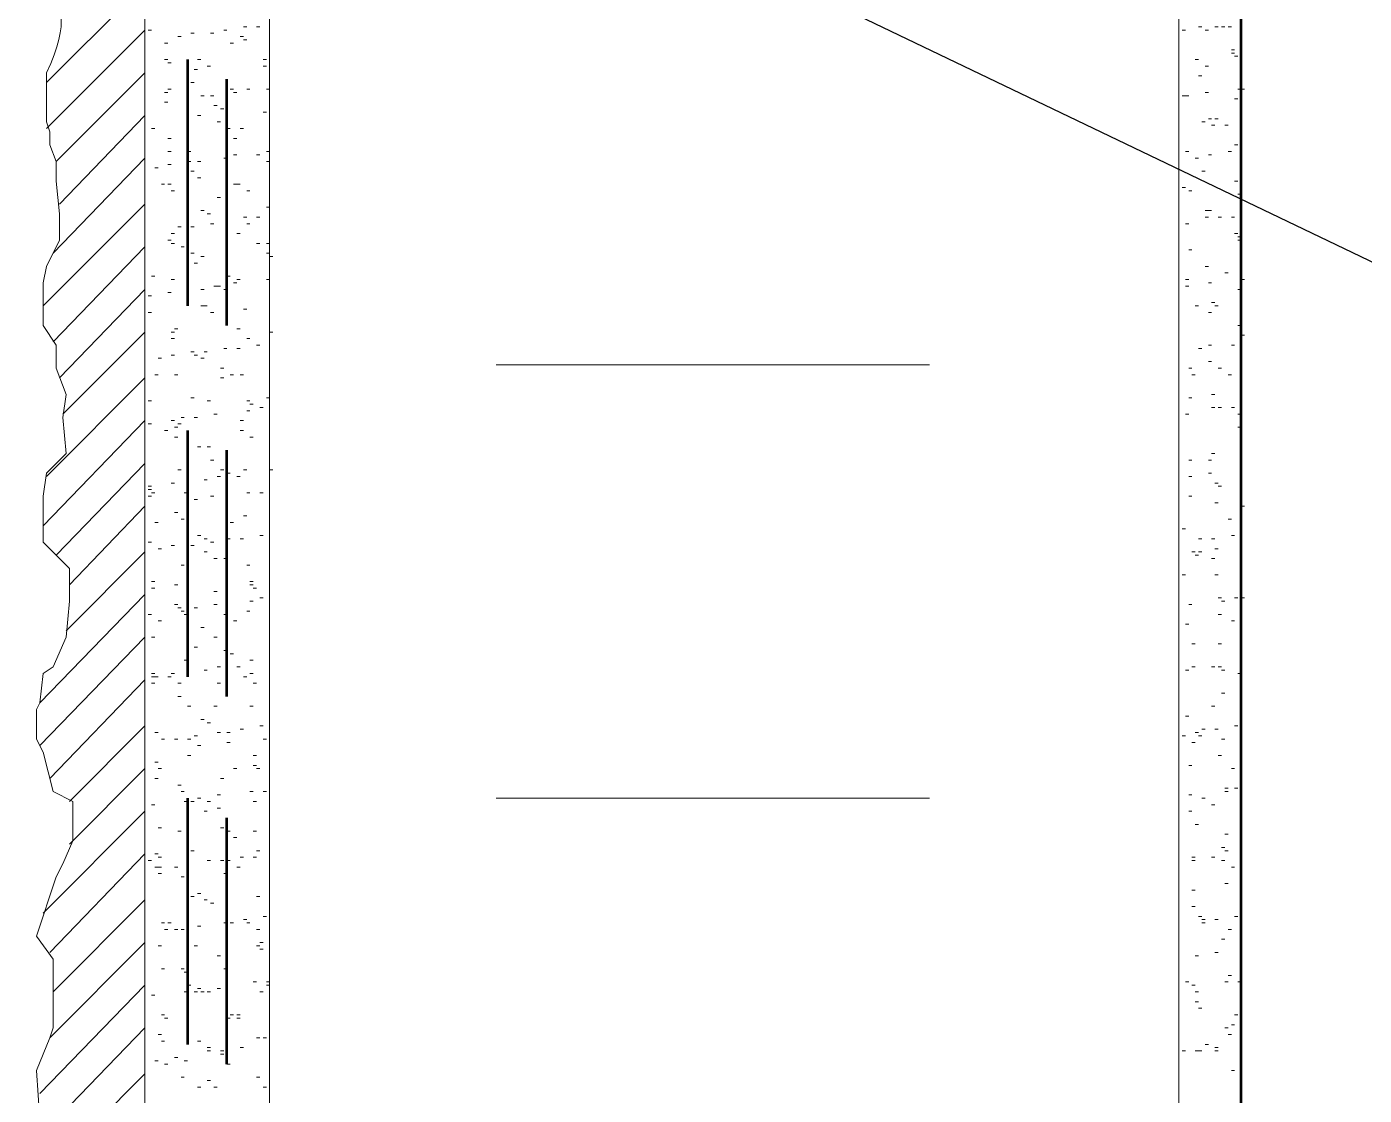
# Model space of a CAD drawing. Header units: millimetres. Extents: x 14 to 201, y 16 to 268.
# Drawn here: x 73.09 to 81.71, y 197.86 to 204.75 of the extents above; entities that cross this region are included whole.
import ezdxf

# ---------------------------------------------------------------- set-up
doc = ezdxf.new("R2010")
doc.units = ezdxf.units.MM
doc.header["$MEASUREMENT"] = 0
doc.layers.get('0').update_dxf_attribs({"linetype": 'CONTINUOUS'})

msp = doc.modelspace()

# ---------------------------------------------------------------- linework, layer by layer
at = {"color": 0, "linetype": 'Continuous', "lineweight": 53, "true_color": 0x000007}
for p, q in [((80.9202, 193.8232), (80.9202, 227.9015)), ((74.1257, 204.5335), (74.1257, 202.946)), ((74.3797, 202.819), (74.3797, 204.4065)), ((74.1257, 202.1417), (74.1257, 200.5542)), ((74.3797, 200.4272), (74.3797, 202.0147)), ((74.1257, 199.771), (74.1257, 198.1835)), ((74.3797, 198.0565), (74.3797, 199.644))]:
    msp.add_line(p, q, dxfattribs=at)
at = {"color": 0, "linetype": 'Continuous', "lineweight": 15, "true_color": 0x000007}
for p, q in [((80.518, 193.2305), (80.518, 209.9733)), ((73.8505, 207.518), (73.8505, 192.4262)), ((74.6548, 207.0312), (74.6548, 193.2305))]:
    msp.add_line(p, q, dxfattribs=at)
at = {"color": 0, "linetype": 'Continuous', "lineweight": 15, "true_color": 0x656565}
for p, q in [((73.2155, 204.3853), (73.8505, 205.0203)), ((73.2155, 204.089), (73.8505, 204.724)), ((73.8717, 204.724), (73.8928, 204.724)), ((74.1468, 204.7028), (74.168, 204.7028)), ((74.2738, 204.7028), (74.295, 204.7028)), ((74.3585, 204.724), (74.3797, 204.724)), ((74.4855, 204.7452), (74.5067, 204.7452)), ((74.5702, 204.7452), (74.5913, 204.7452)), ((80.5392, 204.724), (80.5603, 204.724)), ((80.645, 204.7452), (80.6662, 204.7452)), ((80.6873, 204.724), (80.7085, 204.724)), ((80.7508, 204.7452), (80.772, 204.7452)), ((80.7932, 204.7452), (80.8143, 204.7452)), ((80.8355, 204.7452), (80.8567, 204.7452)), ((73.9775, 204.6393), (73.9987, 204.6393)), ((74.0622, 204.6817), (74.0833, 204.6817)), ((74.4008, 204.6393), (74.422, 204.6393)), ((74.4643, 204.6817), (74.4855, 204.6817)), ((74.4855, 204.6605), (74.5067, 204.6605)), ((80.8567, 204.597), (80.8778, 204.597)), ((73.9775, 204.5335), (73.9987, 204.5335)), ((73.9987, 204.5123), (74.0198, 204.5123)), ((74.1892, 204.5335), (74.2103, 204.5335)), ((74.6125, 204.5335), (74.6337, 204.5335)), ((80.6238, 204.5335), (80.645, 204.5335)), ((80.8567, 204.5758), (80.8778, 204.5758)), ((80.8778, 204.5547), (80.899, 204.5547)), ((73.279, 203.8773), (73.8505, 204.4488)), ((74.168, 204.47), (74.1892, 204.47)), ((74.2527, 204.4912), (74.2738, 204.4912)), ((74.6125, 204.4912), (74.6337, 204.4912)), ((80.645, 204.4277), (80.6662, 204.4277)), ((80.6873, 204.4912), (80.7085, 204.4912)), ((73.9987, 204.343), (74.0198, 204.343)), ((74.1468, 204.3853), (74.168, 204.3853)), ((74.4008, 204.343), (74.422, 204.343)), ((74.5067, 204.343), (74.5278, 204.343)), ((74.6337, 204.343), (74.6548, 204.343)), ((80.899, 204.343), (80.9202, 204.343)), ((80.9202, 204.343), (80.9413, 204.343)), ((73.9775, 204.3218), (73.9987, 204.3218)), ((73.9775, 204.2583), (73.9987, 204.2583)), ((74.2103, 204.3007), (74.2315, 204.3007)), ((74.2738, 204.3007), (74.295, 204.3007)), ((74.422, 204.3218), (74.4432, 204.3218)), ((80.5392, 204.3007), (80.5603, 204.3007)), ((80.5603, 204.3007), (80.5815, 204.3007)), ((80.6873, 204.3218), (80.7085, 204.3218)), ((80.8778, 204.2795), (80.899, 204.2795)), ((73.3002, 203.6022), (73.8505, 204.1737)), ((74.1892, 204.1737), (74.2103, 204.1737)), ((74.295, 204.2372), (74.3162, 204.2372)), ((74.3373, 204.216), (74.3585, 204.216)), ((74.6125, 204.1948), (74.6337, 204.1948)), ((73.8928, 204.089), (73.914, 204.089)), ((74.3162, 204.1313), (74.3373, 204.1313)), ((74.3797, 204.089), (74.4008, 204.089)), ((74.4643, 204.089), (74.4855, 204.089)), ((80.6662, 204.1313), (80.6873, 204.1313)), ((80.7085, 204.1525), (80.7297, 204.1525)), ((80.7297, 204.1102), (80.7508, 204.1102)), ((80.7508, 204.1525), (80.772, 204.1525)), ((80.8143, 204.1102), (80.8355, 204.1102)), ((73.9987, 204.0255), (74.0198, 204.0255)), ((74.422, 204.0255), (74.4432, 204.0255)), ((73.9987, 203.9408), (74.0198, 203.9408)), ((74.1257, 203.9408), (74.1468, 203.9408)), ((74.422, 203.9197), (74.4432, 203.9197)), ((74.5702, 203.9197), (74.5913, 203.9197)), ((74.6337, 203.9408), (74.6548, 203.9408)), ((74.6337, 203.9408), (74.6548, 203.9408)), ((80.5603, 203.9408), (80.5815, 203.9408)), ((80.7085, 203.9197), (80.7297, 203.9197)), ((80.8355, 203.9408), (80.8567, 203.9408)), ((80.8778, 203.9832), (80.899, 203.9832)), ((80.8778, 203.9832), (80.899, 203.9832)), ((73.2578, 203.2847), (73.8505, 203.8985)), ((73.914, 203.835), (73.9352, 203.835)), ((73.9987, 203.8562), (74.0198, 203.8562)), ((74.1257, 203.8773), (74.1468, 203.8773)), ((74.1892, 203.8773), (74.2103, 203.8773)), ((74.3585, 203.8985), (74.3797, 203.8985)), ((74.6337, 203.8773), (74.6548, 203.8773)), ((80.6238, 203.8985), (80.645, 203.8985)), ((74.1468, 203.8138), (74.168, 203.8138)), ((74.1892, 203.7715), (74.2103, 203.7715)), ((80.6662, 203.8138), (80.6873, 203.8138)), ((80.8778, 203.7503), (80.899, 203.7503)), ((73.9563, 203.7292), (73.9775, 203.7292)), ((73.9987, 203.7292), (74.0198, 203.7292)), ((74.0198, 203.6868), (74.041, 203.6868)), ((74.422, 203.7292), (74.4432, 203.7292)), ((74.4432, 203.7292), (74.4643, 203.7292)), ((74.5067, 203.6868), (74.5278, 203.6868)), ((80.5392, 203.708), (80.5603, 203.708)), ((80.5815, 203.6868), (80.6027, 203.6868)), ((80.899, 203.6657), (80.9202, 203.6657)), ((73.1943, 202.946), (73.8505, 203.6022)), ((74.3162, 203.6445), (74.3373, 203.6445)), ((74.6337, 203.581), (74.6548, 203.581)), ((74.2103, 203.5598), (74.2315, 203.5598)), ((74.2527, 203.5387), (74.2738, 203.5387)), ((74.4855, 203.5175), (74.5067, 203.5175)), ((74.4855, 203.5175), (74.5067, 203.5175)), ((74.5702, 203.5175), (74.5913, 203.5175)), ((80.6873, 203.5598), (80.7085, 203.5598)), ((80.6873, 203.5175), (80.7085, 203.5175)), ((80.7085, 203.5598), (80.7297, 203.5598)), ((80.772, 203.5175), (80.7932, 203.5175)), ((80.8567, 203.5175), (80.8778, 203.5175)), ((74.0198, 203.4117), (74.041, 203.4117)), ((74.0622, 203.454), (74.0833, 203.454)), ((74.1468, 203.454), (74.168, 203.454)), ((74.2738, 203.4752), (74.295, 203.4752)), ((74.4432, 203.4117), (74.4643, 203.4117)), ((74.5067, 203.4752), (74.5278, 203.4752)), ((80.5603, 203.4752), (80.5815, 203.4752)), ((80.8778, 203.4117), (80.899, 203.4117)), ((80.899, 203.3905), (80.9202, 203.3905)), ((73.2578, 202.7132), (73.8505, 203.327)), ((73.9987, 203.3693), (74.0198, 203.3693)), ((74.0198, 203.3482), (74.041, 203.3482)), ((74.0833, 203.327), (74.1045, 203.327)), ((74.5702, 203.3482), (74.5913, 203.3482)), ((74.6337, 203.3482), (74.6548, 203.3482)), ((80.5815, 203.3058), (80.6027, 203.3058)), ((80.899, 203.3693), (80.9202, 203.3693)), ((74.1468, 203.2847), (74.168, 203.2847)), ((74.168, 203.2212), (74.1892, 203.2212)), ((74.2103, 203.2635), (74.2315, 203.2635)), ((74.6337, 203.2847), (74.6548, 203.2847)), ((74.6548, 203.2635), (74.676, 203.2635)), ((73.8928, 203.1365), (73.914, 203.1365)), ((74.3797, 203.1365), (74.4008, 203.1365)), ((80.6873, 203.2), (80.7085, 203.2)), ((80.8143, 203.1577), (80.8355, 203.1577)), ((73.3002, 202.4803), (73.8505, 203.0518)), ((74.0198, 203.1153), (74.041, 203.1153)), ((74.2103, 203.0518), (74.2315, 203.0518)), ((74.295, 203.073), (74.3162, 203.073)), ((74.3162, 203.073), (74.3373, 203.073)), ((74.3585, 203.0518), (74.3797, 203.0518)), ((74.422, 203.0942), (74.4432, 203.0942)), ((74.4432, 203.1153), (74.4643, 203.1153)), ((74.6337, 203.1153), (74.6548, 203.1153)), ((80.5603, 203.1153), (80.5815, 203.1153)), ((80.5603, 203.073), (80.5815, 203.073)), ((80.7085, 203.0942), (80.7297, 203.0942)), ((80.899, 203.0518), (80.9202, 203.0518)), ((80.9202, 203.1153), (80.9413, 203.1153)), ((73.8717, 203.0095), (73.8928, 203.0095)), ((73.9987, 203.0307), (74.0198, 203.0307)), ((80.7297, 202.9672), (80.7508, 202.9672)), ((73.8717, 202.9037), (73.8928, 202.9037)), ((74.2103, 202.946), (74.2315, 202.946)), ((74.2315, 202.946), (74.2527, 202.946)), ((74.2738, 202.9037), (74.295, 202.9037)), ((74.4855, 202.9248), (74.5067, 202.9248)), ((80.6238, 202.946), (80.645, 202.946)), ((80.7085, 202.9037), (80.7297, 202.9037)), ((80.7085, 202.9037), (80.7297, 202.9037)), ((80.7508, 202.946), (80.772, 202.946)), ((74.041, 202.7978), (74.0622, 202.7978)), ((74.4432, 202.7978), (74.4643, 202.7978)), ((80.899, 202.819), (80.9202, 202.819)), ((73.3213, 202.2475), (73.8505, 202.7767)), ((74.0198, 202.7767), (74.041, 202.7767)), ((74.0198, 202.7343), (74.041, 202.7343)), ((74.5067, 202.7343), (74.5278, 202.7343)), ((74.6548, 202.7767), (74.676, 202.7767)), ((80.9202, 202.7555), (80.9413, 202.7555)), ((74.0198, 202.6285), (74.041, 202.6285)), ((74.1468, 202.6497), (74.168, 202.6497)), ((74.168, 202.6285), (74.1892, 202.6285)), ((74.2315, 202.6497), (74.2527, 202.6497)), ((74.3585, 202.6708), (74.3797, 202.6708)), ((74.4432, 202.6708), (74.4643, 202.6708)), ((74.5702, 202.692), (74.5913, 202.692)), ((80.645, 202.6708), (80.6662, 202.6708)), ((80.7085, 202.692), (80.7297, 202.692)), ((80.8567, 202.692), (80.8778, 202.692)), ((73.9352, 202.6073), (73.9563, 202.6073)), ((74.2103, 202.6073), (74.2315, 202.6073)), ((74.3373, 202.5438), (74.3585, 202.5438)), ((76.1153, 202.565), (78.9093, 202.565)), ((80.5815, 202.5438), (80.6027, 202.5438)), ((80.7085, 202.5862), (80.7297, 202.5862)), ((80.772, 202.5438), (80.7932, 202.5438)), ((73.2155, 201.8453), (73.8505, 202.4803)), ((73.914, 202.5015), (73.9352, 202.5015)), ((74.041, 202.5015), (74.0622, 202.5015)), ((74.3373, 202.4803), (74.3585, 202.4803)), ((74.4008, 202.5015), (74.422, 202.5015)), ((74.4643, 202.5015), (74.4855, 202.5015)), ((80.6027, 202.5015), (80.6238, 202.5015)), ((80.8355, 202.5015), (80.8567, 202.5015)), ((80.7297, 202.3745), (80.7508, 202.3745)), ((73.8717, 202.3322), (73.8928, 202.3322)), ((74.1468, 202.3533), (74.168, 202.3533)), ((74.2527, 202.3322), (74.2738, 202.3322)), ((74.5067, 202.3322), (74.5278, 202.3322)), ((74.5067, 202.2687), (74.5278, 202.2687)), ((74.5278, 202.311), (74.549, 202.311)), ((74.5913, 202.2898), (74.6125, 202.2898)), ((74.6337, 202.3533), (74.6548, 202.3533)), ((80.5815, 202.3533), (80.6027, 202.3533)), ((80.7297, 202.2898), (80.7508, 202.2898)), ((80.772, 202.2898), (80.7932, 202.2898)), ((80.8567, 202.2898), (80.8778, 202.2898)), ((73.1943, 201.5278), (73.8505, 202.2052)), ((73.8717, 202.184), (73.8928, 202.184)), ((74.0198, 202.2052), (74.041, 202.2052)), ((74.0622, 202.184), (74.0833, 202.184)), ((74.0833, 202.2263), (74.1045, 202.2263)), ((74.168, 202.2263), (74.1892, 202.2263)), ((74.295, 202.2475), (74.3162, 202.2475)), ((74.4643, 202.2052), (74.4855, 202.2052)), ((80.5603, 202.2475), (80.5815, 202.2475)), ((80.899, 202.2475), (80.9202, 202.2475)), ((73.9775, 202.1417), (73.9987, 202.1417)), ((74.041, 202.1628), (74.0622, 202.1628)), ((74.041, 202.0993), (74.0622, 202.0993)), ((74.4643, 202.1417), (74.4855, 202.1417)), ((74.5278, 202.0993), (74.549, 202.0993)), ((80.899, 202.1628), (80.9202, 202.1628)), ((74.1892, 202.0358), (74.2103, 202.0358)), ((74.2527, 202.0358), (74.2738, 202.0358)), ((73.279, 201.3373), (73.8505, 201.93)), ((74.2738, 201.9512), (74.295, 201.9512)), ((80.5815, 201.9512), (80.6027, 201.9512)), ((80.7085, 201.9512), (80.7297, 201.9512)), ((80.7297, 201.9935), (80.7508, 201.9935)), ((74.0622, 201.8877), (74.0833, 201.8877)), ((74.3162, 201.8453), (74.3373, 201.8453)), ((74.3373, 201.8877), (74.3585, 201.8877)), ((74.3797, 201.8665), (74.4008, 201.8665)), ((74.4432, 201.8453), (74.4643, 201.8453)), ((74.4855, 201.8877), (74.5067, 201.8877)), ((74.6548, 201.8877), (74.676, 201.8877)), ((80.5815, 201.8453), (80.6027, 201.8453)), ((80.7085, 201.8665), (80.7297, 201.8665)), ((73.8717, 201.7818), (73.8928, 201.7818)), ((73.8717, 201.7607), (73.8928, 201.7607)), ((74.0198, 201.803), (74.041, 201.803)), ((74.2315, 201.8242), (74.2527, 201.8242)), ((80.7508, 201.803), (80.772, 201.803)), ((80.772, 201.7818), (80.7932, 201.7818)), ((73.8717, 201.7183), (73.8928, 201.7183)), ((73.8928, 201.7395), (73.914, 201.7395)), ((74.1045, 201.7395), (74.1257, 201.7395)), ((74.168, 201.6972), (74.1892, 201.6972)), ((74.2738, 201.7183), (74.295, 201.7183)), ((74.5067, 201.7395), (74.5278, 201.7395)), ((74.5913, 201.7395), (74.6125, 201.7395)), ((80.5815, 201.7183), (80.6027, 201.7183)), ((80.7508, 201.676), (80.772, 201.676)), ((73.3637, 201.1468), (73.8505, 201.6548)), ((74.041, 201.6125), (74.0622, 201.6125)), ((74.4855, 201.5913), (74.5067, 201.5913)), ((80.9202, 201.6548), (80.9413, 201.6548)), ((73.914, 201.549), (73.9352, 201.549)), ((74.0833, 201.5702), (74.1045, 201.5702)), ((74.4008, 201.549), (74.422, 201.549)), ((80.5392, 201.5067), (80.5603, 201.5067)), ((80.8355, 201.5702), (80.8567, 201.5702)), ((73.8717, 201.422), (73.8928, 201.422)), ((74.1892, 201.4643), (74.2103, 201.4643)), ((74.2315, 201.4432), (74.2527, 201.4432)), ((74.2738, 201.422), (74.295, 201.422)), ((74.3797, 201.4432), (74.4008, 201.4432)), ((74.4643, 201.4432), (74.4855, 201.4432)), ((74.5913, 201.4643), (74.6125, 201.4643)), ((80.645, 201.4432), (80.6662, 201.4432)), ((80.7297, 201.4432), (80.7508, 201.4432)), ((80.8567, 201.4643), (80.8778, 201.4643)), ((73.3425, 200.8505), (73.8505, 201.3585)), ((73.9352, 201.3797), (73.9563, 201.3797)), ((74.0198, 201.4008), (74.041, 201.4008)), ((74.1468, 201.4008), (74.168, 201.4008)), ((74.2315, 201.3585), (74.2527, 201.3585)), ((80.6027, 201.3585), (80.6238, 201.3585)), ((80.6238, 201.3373), (80.645, 201.3373)), ((80.645, 201.3585), (80.6662, 201.3585)), ((80.7508, 201.3797), (80.772, 201.3797)), ((74.0833, 201.2738), (74.1045, 201.2738)), ((74.295, 201.3162), (74.3162, 201.3162)), ((74.3585, 201.3162), (74.3797, 201.3162)), ((74.5067, 201.2738), (74.5278, 201.2738)), ((80.7297, 201.3162), (80.7508, 201.3162)), ((73.8928, 201.168), (73.914, 201.168)), ((74.041, 201.1468), (74.0622, 201.1468)), ((74.5278, 201.168), (74.549, 201.168)), ((74.5278, 201.1468), (74.549, 201.1468)), ((80.5392, 201.2103), (80.5603, 201.2103)), ((80.7508, 201.2103), (80.772, 201.2103)), ((73.1732, 200.3848), (73.8505, 201.0833)), ((73.8928, 201.1257), (73.914, 201.1257)), ((74.295, 201.1045), (74.3162, 201.1045)), ((74.549, 201.1257), (74.5702, 201.1257)), ((74.5913, 201.0622), (74.6125, 201.0622)), ((80.772, 201.0622), (80.7932, 201.0622)), ((80.8778, 201.0622), (80.899, 201.0622)), ((80.9202, 201.0622), (80.9413, 201.0622)), ((74.041, 201.0198), (74.0622, 201.0198)), ((74.0622, 200.9987), (74.0833, 200.9987)), ((74.0833, 200.9775), (74.1045, 200.9775)), ((74.168, 200.9987), (74.1892, 200.9987)), ((74.295, 201.0198), (74.3162, 201.0198)), ((74.5067, 200.9775), (74.5278, 200.9775)), ((74.5278, 201.041), (74.549, 201.041)), ((80.5815, 201.0198), (80.6027, 201.0198)), ((80.7932, 201.041), (80.8143, 201.041)), ((73.8717, 200.9563), (73.8928, 200.9563)), ((73.9352, 200.914), (73.9563, 200.914)), ((74.1045, 200.9563), (74.1257, 200.9563)), ((74.3585, 200.9563), (74.3797, 200.9563)), ((74.422, 200.914), (74.4432, 200.914)), ((80.5603, 200.8928), (80.5815, 200.8928)), ((80.772, 200.9563), (80.7932, 200.9563)), ((80.8567, 200.914), (80.8778, 200.914)), ((73.1732, 200.1097), (73.8505, 200.8082)), ((73.8928, 200.8082), (73.914, 200.8082)), ((74.2103, 200.8717), (74.2315, 200.8717)), ((74.295, 200.8082), (74.3162, 200.8082)), ((74.168, 200.7447), (74.1892, 200.7447)), ((74.3585, 200.7235), (74.3797, 200.7235)), ((80.6027, 200.7658), (80.6238, 200.7658)), ((80.6027, 200.7658), (80.6238, 200.7658)), ((80.772, 200.7658), (80.7932, 200.7658)), ((74.1045, 200.66), (74.1257, 200.66)), ((74.4008, 200.7023), (74.422, 200.7023)), ((74.5278, 200.66), (74.549, 200.66)), ((73.8928, 200.5753), (73.914, 200.5753)), ((73.8928, 200.5542), (73.914, 200.5542)), ((73.914, 200.5542), (73.9352, 200.5542)), ((73.9987, 200.5542), (74.0198, 200.5542)), ((74.0198, 200.5753), (74.041, 200.5753)), ((74.2315, 200.5965), (74.2527, 200.5965)), ((74.3162, 200.6177), (74.3373, 200.6177)), ((74.4432, 200.6177), (74.4643, 200.6177)), ((74.4855, 200.5542), (74.5067, 200.5542)), ((74.5278, 200.5753), (74.549, 200.5753)), ((80.5603, 200.5965), (80.5815, 200.5965)), ((80.6027, 200.6177), (80.6238, 200.6177)), ((80.7297, 200.6177), (80.7508, 200.6177)), ((80.772, 200.6177), (80.7932, 200.6177)), ((80.7932, 200.5965), (80.8143, 200.5965)), ((80.899, 200.5753), (80.9202, 200.5753)), ((73.2367, 199.898), (73.8505, 200.533)), ((73.8928, 200.5118), (73.914, 200.5118)), ((74.0622, 200.5118), (74.0833, 200.5118)), ((74.3162, 200.5118), (74.3373, 200.5118)), ((74.549, 200.5118), (74.5702, 200.5118)), ((74.0622, 200.4272), (74.0833, 200.4272)), ((80.7932, 200.4483), (80.8143, 200.4483)), ((74.1257, 200.3637), (74.1468, 200.3637)), ((74.295, 200.3637), (74.3162, 200.3637)), ((74.5278, 200.3637), (74.549, 200.3637)), ((80.5603, 200.3002), (80.5815, 200.3002)), ((80.7297, 200.3637), (80.7508, 200.3637)), ((73.3637, 199.7498), (73.8505, 200.2367)), ((74.2103, 200.279), (74.2315, 200.279)), ((74.2527, 200.2578), (74.2738, 200.2578)), ((74.4643, 200.2155), (74.4855, 200.2155)), ((74.5913, 200.2367), (74.6125, 200.2367)), ((80.6662, 200.2155), (80.6873, 200.2155)), ((80.7508, 200.2155), (80.772, 200.2155)), ((80.8778, 200.2367), (80.899, 200.2367)), ((73.914, 200.1943), (73.9352, 200.1943)), ((73.9563, 200.152), (73.9775, 200.152)), ((74.041, 200.152), (74.0622, 200.152)), ((74.1257, 200.152), (74.1468, 200.152)), ((74.168, 200.1732), (74.1892, 200.1732)), ((74.3162, 200.1943), (74.3373, 200.1943)), ((74.3797, 200.1943), (74.4008, 200.1943)), ((74.3797, 200.1308), (74.4008, 200.1308)), ((74.6125, 200.152), (74.6337, 200.152)), ((80.5392, 200.1732), (80.5603, 200.1732)), ((80.6027, 200.1308), (80.6238, 200.1308)), ((80.6238, 200.1943), (80.645, 200.1943)), ((80.645, 200.1732), (80.6662, 200.1732)), ((80.7932, 200.152), (80.8143, 200.152)), ((74.1257, 200.0462), (74.1468, 200.0462)), ((74.1892, 200.1097), (74.2103, 200.1097)), ((74.549, 200.0462), (74.5702, 200.0462)), ((80.772, 200.0462), (80.7932, 200.0462)), ((73.3637, 199.4747), (73.8505, 199.9615)), ((73.914, 200.0038), (73.9352, 200.0038)), ((73.9352, 199.9615), (73.9563, 199.9615)), ((74.422, 199.9615), (74.4432, 199.9615)), ((74.549, 199.9827), (74.5702, 199.9827)), ((74.5702, 199.9615), (74.5913, 199.9615)), ((80.5815, 199.9827), (80.6027, 199.9827)), ((80.8567, 199.9615), (80.8778, 199.9615)), ((73.914, 199.898), (73.9352, 199.898)), ((74.0622, 199.8557), (74.0833, 199.8557)), ((74.3373, 199.898), (74.3585, 199.898)), ((74.0833, 199.8133), (74.1045, 199.8133)), ((74.1892, 199.771), (74.2103, 199.771)), ((74.3162, 199.7922), (74.3373, 199.7922)), ((74.5278, 199.8133), (74.549, 199.8133)), ((74.6125, 199.8133), (74.6337, 199.8133)), ((76.1153, 199.771), (78.9093, 199.771)), ((80.5815, 199.7922), (80.6027, 199.7922)), ((80.6662, 199.771), (80.6873, 199.771)), ((80.8143, 199.8345), (80.8355, 199.8345)), ((80.8143, 199.8133), (80.8355, 199.8133)), ((80.8778, 199.8345), (80.899, 199.8345)), ((73.1943, 199.0302), (73.8505, 199.6863)), ((73.8928, 199.7287), (73.914, 199.7287)), ((74.1045, 199.7498), (74.1257, 199.7498)), ((74.1468, 199.7498), (74.168, 199.7498)), ((74.2315, 199.6863), (74.2527, 199.6863)), ((74.2527, 199.7498), (74.2738, 199.7498)), ((74.3162, 199.7075), (74.3373, 199.7075)), ((74.549, 199.7498), (74.5702, 199.7498)), ((80.5815, 199.6863), (80.6027, 199.6863)), ((80.7297, 199.7287), (80.7508, 199.7287)), ((80.6238, 199.6017), (80.645, 199.6017)), ((73.9352, 199.5805), (73.9563, 199.5805)), ((74.0622, 199.5593), (74.0833, 199.5593)), ((74.3373, 199.5805), (74.3585, 199.5805)), ((74.3797, 199.5593), (74.4008, 199.5593)), ((74.422, 199.517), (74.4432, 199.517)), ((74.549, 199.5593), (74.5702, 199.5593)), ((80.8143, 199.5382), (80.8355, 199.5382)), ((74.1468, 199.4323), (74.168, 199.4323)), ((74.5702, 199.4323), (74.5913, 199.4323)), ((80.7932, 199.4535), (80.8143, 199.4535)), ((80.8143, 199.4323), (80.8355, 199.4323)), ((73.2367, 198.7762), (73.8505, 199.4112)), ((73.8717, 199.3688), (73.8928, 199.3688)), ((73.914, 199.4112), (73.9352, 199.4112)), ((73.9352, 199.39), (73.9563, 199.39)), ((74.2527, 199.3688), (74.2738, 199.3688)), ((74.3373, 199.3688), (74.3585, 199.3688)), ((74.3797, 199.3688), (74.4008, 199.3688)), ((74.4643, 199.39), (74.4855, 199.39)), ((74.549, 199.39), (74.5702, 199.39)), ((80.6027, 199.39), (80.6238, 199.39)), ((80.6027, 199.3688), (80.6238, 199.3688)), ((80.7297, 199.39), (80.7508, 199.39)), ((80.7932, 199.3688), (80.8143, 199.3688)), ((73.914, 199.3265), (73.9352, 199.3265)), ((73.9352, 199.3265), (73.9563, 199.3265)), ((73.9352, 199.2842), (73.9563, 199.2842)), ((74.041, 199.3265), (74.0622, 199.3265)), ((74.0833, 199.263), (74.1045, 199.263)), ((74.3585, 199.2842), (74.3797, 199.2842)), ((74.4432, 199.3265), (74.4643, 199.3265)), ((80.8567, 199.3265), (80.8778, 199.3265)), ((80.6027, 199.1783), (80.6238, 199.1783)), ((80.8143, 199.2207), (80.8355, 199.2207)), ((73.2578, 198.5222), (73.8505, 199.1148)), ((74.1468, 199.136), (74.168, 199.136)), ((74.1892, 199.1572), (74.2103, 199.1572)), ((74.2315, 199.1148), (74.2527, 199.1148)), ((74.2738, 199.0937), (74.295, 199.0937)), ((74.5702, 199.136), (74.5913, 199.136)), ((74.6125, 199.009), (74.6337, 199.009)), ((80.6027, 199.0725), (80.6238, 199.0725)), ((80.645, 199.009), (80.6662, 199.009)), ((80.8778, 199.009), (80.899, 199.009)), ((73.9563, 198.9667), (73.9775, 198.9667)), ((73.9775, 198.9243), (73.9987, 198.9243)), ((73.9987, 198.9667), (74.0198, 198.9667)), ((74.041, 198.9243), (74.0622, 198.9243)), ((74.0833, 198.9243), (74.1045, 198.9243)), ((74.1892, 198.9455), (74.2103, 198.9455)), ((74.3585, 198.9667), (74.3797, 198.9667)), ((74.4008, 198.9667), (74.422, 198.9667)), ((74.4008, 198.9667), (74.422, 198.9667)), ((74.4855, 198.9878), (74.5067, 198.9878)), ((74.5067, 198.9667), (74.5278, 198.9667)), ((74.5702, 198.9243), (74.5913, 198.9243)), ((80.6662, 198.9878), (80.6873, 198.9878)), ((80.6662, 198.9667), (80.6873, 198.9667)), ((80.7508, 198.9878), (80.772, 198.9878)), ((80.8355, 198.9243), (80.8567, 198.9243)), ((73.2367, 198.2258), (73.8505, 198.8397)), ((73.9352, 198.8185), (73.9563, 198.8185)), ((74.168, 198.8185), (74.1892, 198.8185)), ((74.5702, 198.8185), (74.5913, 198.8185)), ((74.5913, 198.8397), (74.6125, 198.8397)), ((80.7932, 198.8608), (80.8143, 198.8608)), ((74.3162, 198.755), (74.3373, 198.755)), ((74.5913, 198.7973), (74.6125, 198.7973)), ((80.6238, 198.755), (80.645, 198.755)), ((80.7508, 198.7762), (80.772, 198.7762)), ((73.9563, 198.6703), (73.9775, 198.6703)), ((74.0833, 198.6703), (74.1045, 198.6703)), ((74.1045, 198.6492), (74.1257, 198.6492)), ((74.3585, 198.6703), (74.3797, 198.6703)), ((73.1732, 197.866), (73.8505, 198.5645)), ((74.1257, 198.5645), (74.1468, 198.5645)), ((74.549, 198.5857), (74.5702, 198.5857)), ((74.6337, 198.5857), (74.6548, 198.5857)), ((74.6337, 198.5645), (74.6548, 198.5645)), ((80.5603, 198.5857), (80.5815, 198.5857)), ((80.6027, 198.5645), (80.6238, 198.5645)), ((80.8143, 198.5857), (80.8355, 198.5857)), ((80.8355, 198.628), (80.8567, 198.628)), ((80.899, 198.5857), (80.9202, 198.5857)), ((73.8928, 198.501), (73.914, 198.501)), ((74.1045, 198.5222), (74.1257, 198.5222)), ((74.168, 198.5222), (74.1892, 198.5222)), ((74.1892, 198.5433), (74.2103, 198.5433)), ((74.2103, 198.5222), (74.2315, 198.5222)), ((74.2527, 198.5222), (74.2738, 198.5222)), ((74.3162, 198.5433), (74.3373, 198.5433)), ((74.5913, 198.5222), (74.6125, 198.5222)), ((80.6238, 198.5222), (80.645, 198.5222)), ((80.6238, 198.4587), (80.645, 198.4587)), ((80.645, 198.4163), (80.6662, 198.4163)), ((73.9563, 198.374), (73.9775, 198.374)), ((73.9775, 198.3528), (73.9987, 198.3528)), ((74.3797, 198.3528), (74.4008, 198.3528)), ((74.4008, 198.374), (74.422, 198.374)), ((74.4432, 198.374), (74.4643, 198.374)), ((74.4432, 198.3528), (74.4643, 198.3528)), ((80.8567, 198.3105), (80.8778, 198.3105)), ((80.8778, 198.374), (80.899, 198.374)), ((73.2155, 197.6332), (73.8505, 198.2893)), ((73.9352, 198.247), (73.9563, 198.247)), ((74.5702, 198.2258), (74.5913, 198.2258)), ((74.6125, 198.2258), (74.6337, 198.2258)), ((80.8143, 198.2893), (80.8355, 198.2893)), ((80.8355, 198.247), (80.8567, 198.247)), ((73.9563, 198.2047), (73.9775, 198.2047)), ((74.1892, 198.2047), (74.2103, 198.2047)), ((74.2527, 198.1623), (74.2738, 198.1623)), ((74.2527, 198.1412), (74.2738, 198.1412)), ((74.3373, 198.1412), (74.3585, 198.1412)), ((74.4643, 198.1623), (74.4855, 198.1623)), ((80.5392, 198.1412), (80.5603, 198.1412)), ((80.6238, 198.1412), (80.645, 198.1412)), ((80.645, 198.1412), (80.6662, 198.1412)), ((80.6873, 198.1835), (80.7085, 198.1835)), ((80.7508, 198.1623), (80.772, 198.1623)), ((80.7508, 198.1412), (80.772, 198.1412)), ((73.914, 198.0777), (73.9352, 198.0777)), ((73.9775, 198.0565), (73.9987, 198.0565)), ((74.041, 198.0988), (74.0622, 198.0988)), ((74.1045, 198.0777), (74.1257, 198.0777)), ((74.3373, 198.12), (74.3585, 198.12)), ((74.3797, 198.0565), (74.4008, 198.0565)), ((73.3002, 197.4427), (73.8505, 197.993)), ((74.0833, 197.9718), (74.1045, 197.9718)), ((74.5702, 197.9718), (74.5913, 197.9718)), ((80.8567, 198.0142), (80.8778, 198.0142)), ((74.1892, 197.9083), (74.2103, 197.9083)), ((74.2527, 197.9507), (74.2738, 197.9507)), ((74.295, 197.9083), (74.3162, 197.9083)), ((74.6125, 197.9083), (74.6337, 197.9083))]:
    msp.add_line(p, q, dxfattribs=at)
at = {"color": 0, "linetype": 'Continuous', "lineweight": 25, "true_color": 0x000007}
msp.add_lwpolyline([(94.2763, 197.231), (67.1195, 210.2485), (61.6162, 210.2485)], dxfattribs=at)
at = {"color": 0, "linetype": 'Continuous', "lineweight": 15, "true_color": 0x000007}
msp.add_lwpolyline([(73.2155, 204.4488), (73.2155, 204.1313), (73.2367, 204.0678), (73.2367, 203.9832), (73.279, 203.8773), (73.279, 203.7503), (73.3002, 203.5387), (73.3002, 203.3693), (73.2155, 203.2), (73.1943, 203.0942), (73.1943, 202.819), (73.279, 202.692), (73.279, 202.5438), (73.3425, 202.3745), (73.3213, 202.2263), (73.3425, 201.9935), (73.2155, 201.8665), (73.1943, 201.7183), (73.1943, 201.422), (73.3637, 201.2527), (73.3637, 201.041), (73.3425, 200.8082), (73.2578, 200.6177), (73.1943, 200.5753), (73.1732, 200.3848), (73.152, 200.3425), (73.152, 200.152), (73.1943, 200.0673), (73.2578, 199.8133), (73.3848, 199.7498), (73.3848, 199.4958), (73.3213, 199.3477), (73.279, 199.263), (73.152, 198.882), (73.2578, 198.7338), (73.2578, 198.2893), (73.2367, 198.2258), (73.152, 198.0142), (73.1732, 197.6967)], dxfattribs=at)
msp.add_open_spline([(73.2155, 205.7612), (72.9301, 204.9057), (73.5337, 205.1188), (73.2155, 204.4488)], degree=3, dxfattribs=at)

doc.saveas('drawing.dxf')
